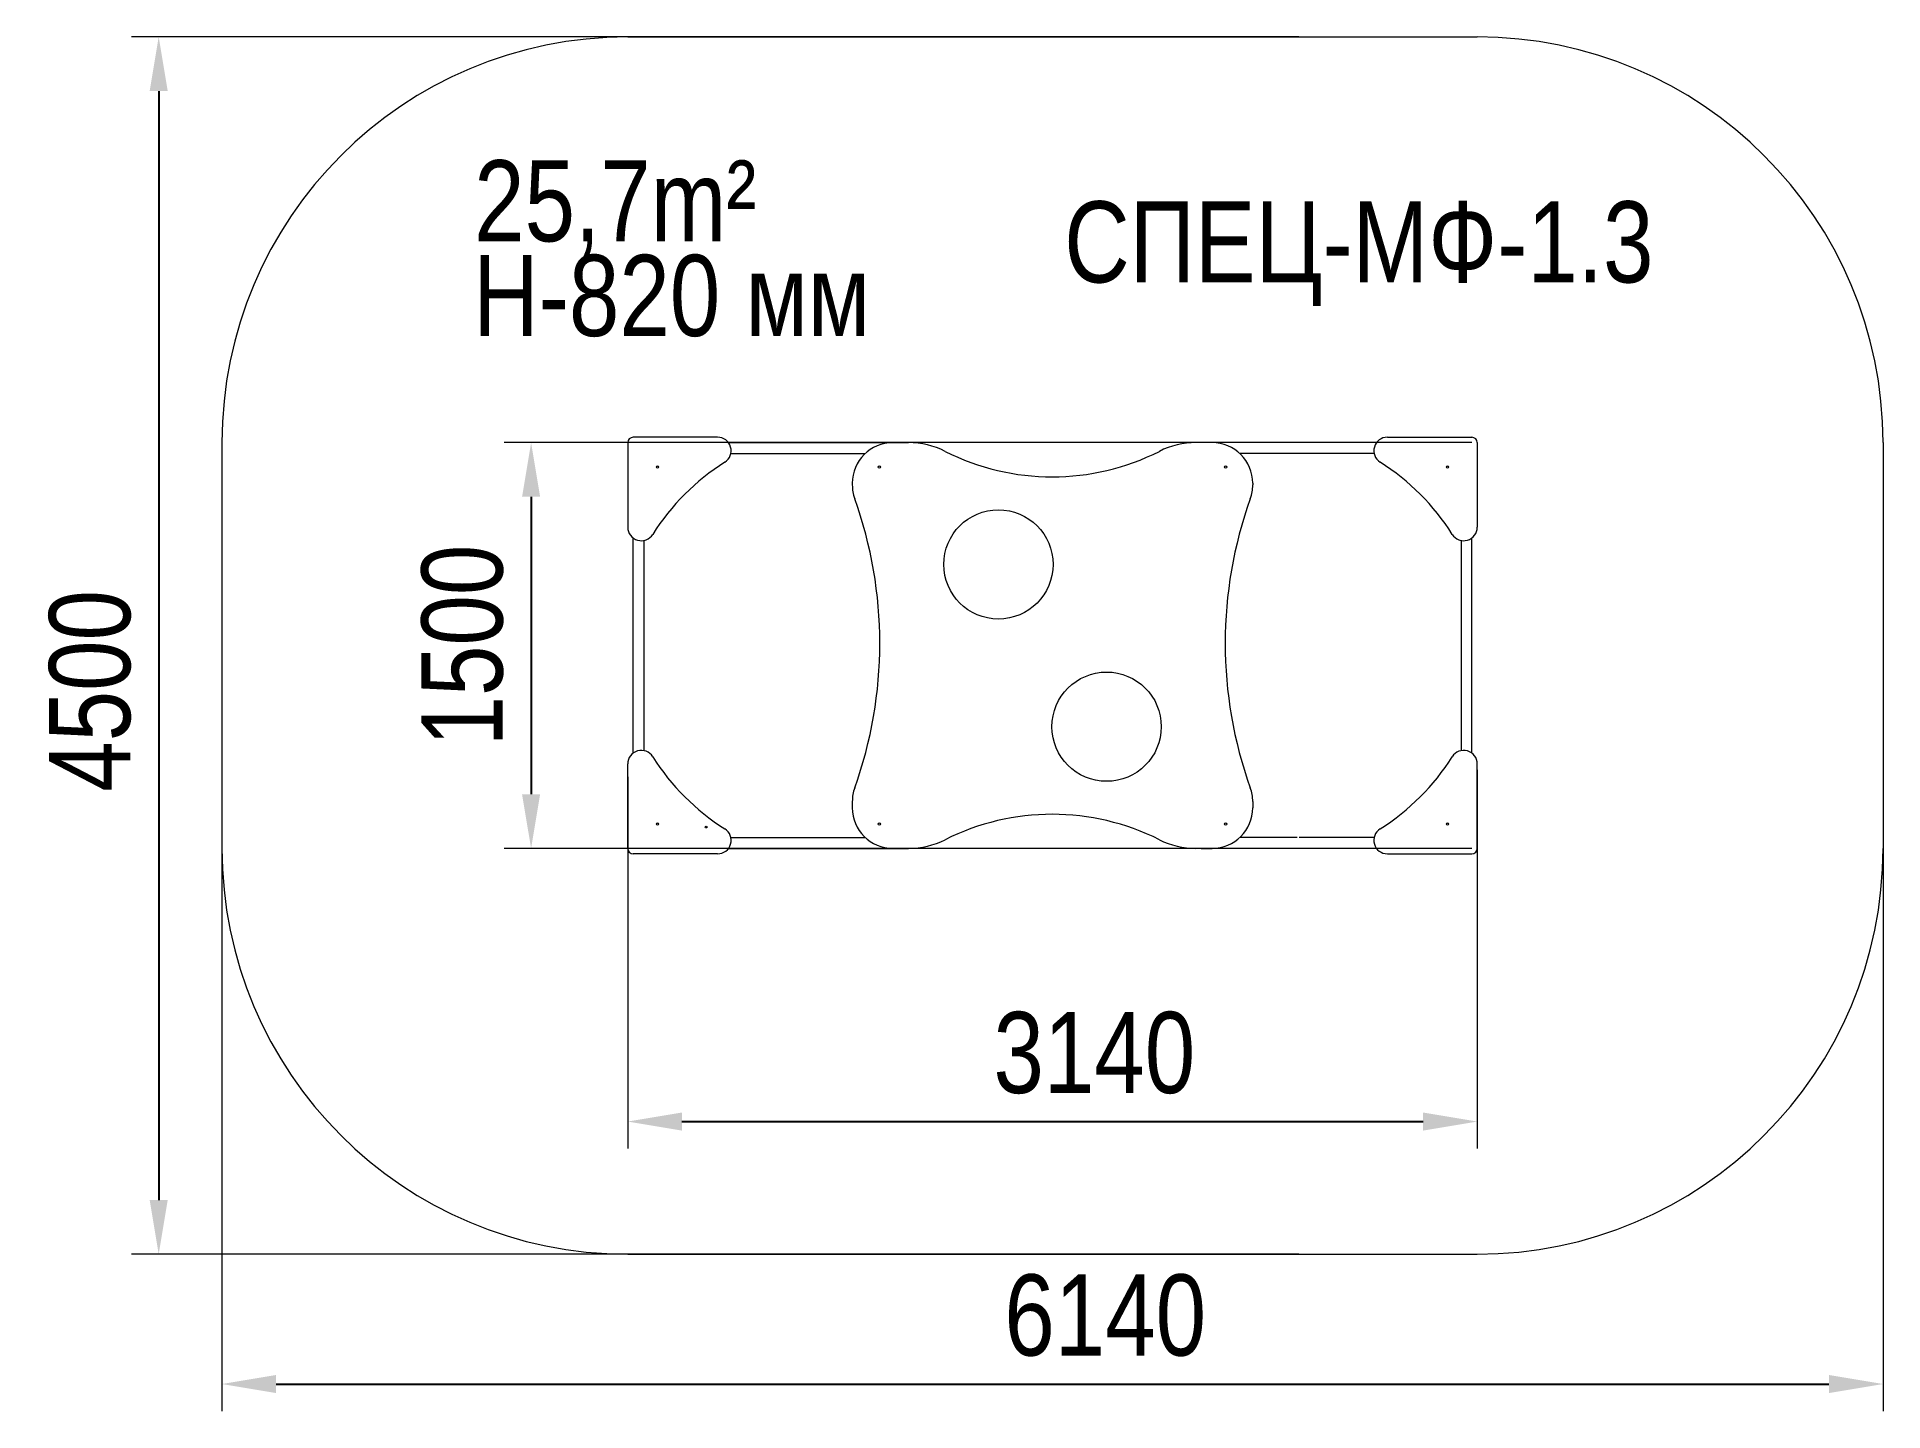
# Model space of a CAD drawing. Header units: millimetres. Extents: x -3734 to 3090, y -2530 to 2550.
import ezdxf

# ---------------------------------------------------------------- set-up
doc = ezdxf.new("R2010")
doc.units = ezdxf.units.MM
for name, color, linetype in [('DIKOM_АРТИКУЛ', 7, 'Continuous'), ('DIKOM_ЗОНА', 80, 'Continuous'), ('DIKOM_ОБЪЕКТ', 7, 'Continuous'), ('DIKOM_РАЗМЕР_ЗОНА', 7, 'Continuous'), ('DIKOM_РАЗМЕР_ОБЪЕКТА', 7, 'Continuous')]:
    doc.layers.add(name, color=color, linetype=linetype)
doc.styles.add('style1', font='arial.ttf', dxfattribs={"width": 0.8})
doc.dimstyles.new('1-50', dxfattribs={"dimtxt": 300, "dimasz": 200, "dimexe": 100, "dimexo": 0, "dimgap": 100, "dimtad": 1, "dimdec": 0, "dimtxsty": 'style1', "dimcen": 0, "dimclrd": 7, "dimclre": 7, "dimadec": 1, "dimazin": 2, "dimtfac": 1, "dimtdec": 0, "dimtmove": 0, "dimatfit": 3, "dimfxl": 0, "dimlwd": 25, "dimlwe": 18, "dimarcsym": 0})

# ---------------------------------------------------------------- blocks, each defined once
blk = doc.blocks.new('*D0')
at = {"layer": 'Defpoints', "color": 0, "transparency": 16777216}
for p in [(1569.6, 1050), (-1907.6, -450), (1569.6, -450)]:
    blk.add_point(p, dxfattribs=at)
at = {"layer": 'DIKOM_РАЗМЕР_ОБЪЕКТА', "color": 7, "lineweight": 18, "transparency": 16777216}
for p, q in [((1569.6, 1050), (-2007.6, 1050)), ((1569.6, -450), (-2007.6, -450))]:
    blk.add_line(p, q, dxfattribs=at)
at = {"layer": 'DIKOM_РАЗМЕР_ОБЪЕКТА', "color": 7, "lineweight": 25, "transparency": 16777216}
blk.add_line((-1907.6, 850), (-1907.6, -250), dxfattribs=at)
at = {"layer": 'DIKOM_РАЗМЕР_ОБЪЕКТА', "color": 7, "transparency": 16777216}
for points in [[(-1941, 850), (-1874.3, 850), (-1907.6, 1050)], [(-1941, -250), (-1874.3, -250), (-1907.6, -450)]]:
    blk.add_solid(points, dxfattribs=at)
at = {"layer": 'DIKOM_РАЗМЕР_ОБЪЕКТА', "color": 0, "transparency": 16777216, "insert": (-2160.8, 300), "char_height": 300, "attachment_point": 5, "rotation": 90, "style": 'style1'}
blk.add_mtext('1500', dxfattribs=at)
blk = doc.blocks.new('*D1')
at = {"layer": 'Defpoints', "color": 0, "transparency": 16777216}
for p in [(-1550.4, -185.7), (1589.6, -160), (1589.6, -1459.7)]:
    blk.add_point(p, dxfattribs=at)
at = {"layer": 'DIKOM_РАЗМЕР_ОБЪЕКТА', "color": 7, "lineweight": 18, "transparency": 16777216}
for p, q in [((-1550.4, -185.7), (-1550.4, -1559.7)), ((1589.6, -160), (1589.6, -1559.7))]:
    blk.add_line(p, q, dxfattribs=at)
at = {"layer": 'DIKOM_РАЗМЕР_ОБЪЕКТА', "color": 7, "lineweight": 25, "transparency": 16777216}
blk.add_line((-1350.4, -1459.7), (1389.6, -1459.7), dxfattribs=at)
at = {"layer": 'DIKOM_РАЗМЕР_ОБЪЕКТА', "color": 7, "transparency": 16777216}
for points in [[(-1350.4, -1426.4), (-1350.4, -1493.1), (-1550.4, -1459.7)], [(1389.6, -1426.4), (1389.6, -1493.1), (1589.6, -1459.7)]]:
    blk.add_solid(points, dxfattribs=at)
at = {"layer": 'DIKOM_РАЗМЕР_ОБЪЕКТА', "color": 0, "transparency": 16777216, "insert": (174.3, -1206.5), "char_height": 300, "attachment_point": 5, "style": 'style1'}
blk.add_mtext('3140', dxfattribs=at)
blk = doc.blocks.new('*D2')
at = {"layer": 'Defpoints', "color": 0, "transparency": 16777216}
for p in [(-3050.4, 78.6), (3089.6, 78.6), (3089.6, -2430.1)]:
    blk.add_point(p, dxfattribs=at)
at = {"layer": 'DIKOM_РАЗМЕР_ЗОНА', "color": 7, "lineweight": 18, "transparency": 16777216}
for p, q in [((-3050.4, 78.6), (-3050.4, -2530.1)), ((3089.6, 78.6), (3089.6, -2530.1))]:
    blk.add_line(p, q, dxfattribs=at)
at = {"layer": 'DIKOM_РАЗМЕР_ЗОНА', "color": 7, "lineweight": 25, "transparency": 16777216}
blk.add_line((-2850.4, -2430.1), (2889.6, -2430.1), dxfattribs=at)
at = {"layer": 'DIKOM_РАЗМЕР_ЗОНА', "color": 7, "transparency": 16777216}
for points in [[(-2850.4, -2396.7), (-2850.4, -2463.4), (-3050.4, -2430.1)], [(2889.6, -2396.7), (2889.6, -2463.4), (3089.6, -2430.1)]]:
    blk.add_solid(points, dxfattribs=at)
at = {"layer": 'DIKOM_РАЗМЕР_ЗОНА', "color": 0, "transparency": 16777216, "insert": (214.5, -2176.9), "char_height": 300, "attachment_point": 5, "style": 'style1'}
blk.add_mtext('6140', dxfattribs=at)
blk = doc.blocks.new('*D3')
at = {"layer": 'Defpoints', "color": 0, "transparency": 16777216}
for p in [(930.5, 2550), (-3284.1, -1950), (930.5, -1950)]:
    blk.add_point(p, dxfattribs=at)
at = {"layer": 'DIKOM_РАЗМЕР_ЗОНА', "color": 7, "lineweight": 18, "transparency": 16777216}
for p, q in [((930.5, 2550), (-3384.1, 2550)), ((930.5, -1950), (-3384.1, -1950))]:
    blk.add_line(p, q, dxfattribs=at)
at = {"layer": 'DIKOM_РАЗМЕР_ЗОНА', "color": 7, "lineweight": 25, "transparency": 16777216}
blk.add_line((-3284.1, 2350), (-3284.1, -1750), dxfattribs=at)
at = {"layer": 'DIKOM_РАЗМЕР_ЗОНА', "color": 7, "transparency": 16777216}
for points in [[(-3317.5, 2350), (-3250.8, 2350), (-3284.1, 2550)], [(-3317.5, -1750), (-3250.8, -1750), (-3284.1, -1950)]]:
    blk.add_solid(points, dxfattribs=at)
at = {"layer": 'DIKOM_РАЗМЕР_ЗОНА', "color": 0, "transparency": 16777216, "insert": (-3537.3, 132.3), "char_height": 300, "attachment_point": 5, "rotation": 90, "style": 'style1'}
blk.add_mtext('4500', dxfattribs=at)

msp = doc.modelspace()

# ---------------------------------------------------------------- linework, layer by layer
at = {"layer": 'DIKOM_ЗОНА', "color": 3, "lineweight": 15}
for p, q in [((-1550.4, 2550), (1589.6, 2550)), ((-3050.4, 1050), (-3050.4, -450)), ((3089.6, 1050), (3089.6, -450)), ((-1550.4, -1950), (1589.6, -1950))]:
    msp.add_line(p, q, dxfattribs=at)
for centre, start, end in [((-1550.4, 1050), 90, 180), ((1589.6, 1050), 0, 90), ((-1550.4, -450), 180, 270), ((1589.6, -450), 270, 0)]:
    msp.add_arc(centre, 1500, start, end, dxfattribs=at)
at = {"layer": 'DIKOM_ОБЪЕКТ', "color": 7, "linetype": 'Continuous', "lineweight": 15}
for p, q in [((-1550.4, 1050), (-1550.4, 737.6)), ((-1218.1, 1070), (-1530.4, 1070)), ((-1178.1, 1050), (-570.4, 1050)), ((-876.2, 1050), (-570.4, 1050)), ((-570.4, 1050), (-530.4, 1050)), ((-570.4, 1050), (-512.4, 1050)), ((609.6, 1050), (549.5, 1050)), ((1217.2, 1050), (609.6, 1050)), ((1217.2, 1050), (921.9, 1050)), ((1257.2, 1070), (1569.6, 1070)), ((1589.6, 1050), (1589.6, 737.6)), ((-1169.1, 1010), (-672.4, 1010)), ((-886.6, 1010), (-672.4, 1010)), ((1208.2, 1010), (711.5, 1010)), ((1208.2, 1010), (930.7, 1010)), ((-720.4, 900), (-720.4, 893.6)), ((759.6, 900), (759.6, 893.6)), ((-1530.4, -97.7), (-1530.4, 697.6)), ((-1490.4, 689.3), (-1490.4, -88.8)), ((1529.6, 689.3), (1529.6, -88.8)), ((1569.6, -97.7), (1569.6, 697.6)), ((-1550.4, -450), (-1550.4, -137.7)), ((1589.6, -450), (1589.6, -137.7)), ((-720.4, -276.7), (-720.4, -300)), ((759.6, -276.7), (759.6, -300)), ((-1218.1, -470), (-1530.4, -470)), ((-1178.1, -450), (-570.4, -450)), ((-1169.1, -410), (-672.4, -410)), ((-885.3, -410), (-672.4, -410)), ((-875.4, -450), (-570.4, -450)), ((-530.4, -450), (-570.4, -450)), ((-570.4, -450), (-512.4, -450)), ((609.6, -450), (549.5, -450)), ((569.6, -450), (609.6, -450)), ((914.5, -450), (609.6, -450)), ((924.4, -410), (711.5, -410)), ((1217.2, -450), (921.9, -450)), ((1208.2, -410), (930.9, -410)), ((1257.2, -470), (1569.6, -470))]:
    msp.add_line(p, q, dxfattribs=at)
for centre, radius in [((-1440.4, 960), 4), ((-620.4, 960), 4), ((659.6, 960), 4), ((1479.6, 960), 4), ((-180.4, 600), 202), ((219.6, 0), 202), ((-1440.4, -360), 4), ((-1260.4, -371), 3.5), ((-1260.4, -371), 3.5), ((-620.4, -360), 4), ((659.6, -360), 4), ((659.6, -360), 4), ((1479.6, -360), 4)]:
    msp.add_circle(centre, radius, dxfattribs=at)
for centre, radius, start, end in [((-1530.4, 1050), 20, 90, 180), ((-1218.1, 1020), 50, 302.18435, 90), ((-570.4, 900), 150, 90, 180), ((-512.4, 750), 300, 63.25372, 90), ((549.5, 750), 300, 90, 116.74628), ((609.6, 900), 150, 0, 90), ((1257.2, 1020), 50, 90, 237.81565), ((1569.6, 1050), 20, 0, 90), ((-738.7, 258.3), 850, 122.18435, 147.81565), ((18.6, 1803.5), 879.8, 243.25372, 296.74628), ((777.8, 258.3), 850, 32.18435, 57.81565), ((-570.4, 893.6), 150, 180, 199.7303), ((609.6, 893.6), 150, 340.2697, 0), ((-2202, 308.4), 1583.4, 340.2697, 19.7303), ((2241.2, 308.4), 1583.4, 160.2697, 199.7303), ((-1500.4, 737.6), 50, 180, 327.81565), ((1539.6, 737.6), 50, 212.18435, 0), ((-1500.4, -137.7), 50, 32.18435, 180), ((-738.7, 341.7), 850, 212.18435, 237.81565), ((777.8, 341.7), 850, 302.18435, 327.81565), ((1539.6, -137.7), 50, 0, 147.81565), ((-570.4, -276.7), 150, 160.2697, 180), ((609.6, -276.7), 150, 0, 19.7303), ((-570.4, -300), 150, 180, 270), ((18.6, -1203.6), 879.8, 63.25372, 116.74628), ((609.6, -300), 150, 270, 0), ((-1218.1, -420), 50, 270, 57.81565), ((1257.2, -420), 50, 122.18435, 270), ((-1530.4, -450), 20, 180, 270), ((-512.4, -150), 300, 270, 296.74628), ((549.5, -150), 300, 243.25372, 270), ((1569.6, -450), 20, 270, 0)]:
    msp.add_arc(centre, radius, start, end, dxfattribs=at)

# ---------------------------------------------------------------- texts
at = {"layer": 'DIKOM_АРТИКУЛ', "color": 7, "linetype": 'Continuous', "lineweight": 15, "insert": (62.9, 1942.3), "char_height": 300, "width": 1667.537, "attachment_point": 1, "style": 'style1'}
msp.add_mtext('СПЕЦ-МФ-1.3', dxfattribs=at)
at = {"layer": 'DIKOM_РАЗМЕР_ОБЪЕКТА', "char_height": 300, "width": 5885.531, "attachment_point": 1, "style": 'style1'}
for s, insert in [('25,7m²', (-2118.1, 2094.1)), ('H-820 мм', (-2121.5, 1744.2))]:
    msp.add_mtext(s, dxfattribs=dict(at, insert=insert))

# ---------------------------------------------------------------- dimensions: what is measured, and where the dimension line sits
at = {"layer": 'DIKOM_РАЗМЕР_ЗОНА'}
dim = msp.add_linear_dim(base=(-3284.1, -1950), p1=(930.5, 2550), p2=(930.5, -1950), angle=90, dimstyle='1-50', dxfattribs=at)
dim.commit()
dim.dimension.update_dxf_attribs({"geometry": '*D3', "text_midpoint": (-3284.1, 132.3), "dimtype": 160})
dim = msp.add_linear_dim(base=(3089.6, -2430.1), p1=(-3050.4, 78.6), p2=(3089.6, 78.6), dimstyle='1-50', dxfattribs=at)
dim.commit()
dim.dimension.update_dxf_attribs({"geometry": '*D2', "text_midpoint": (214.5, -2430.1), "dimtype": 160})
at = {"layer": 'DIKOM_РАЗМЕР_ОБЪЕКТА'}
dim = msp.add_linear_dim(base=(-1907.6, -450), p1=(1569.6, 1050), p2=(1569.6, -450), angle=90, dimstyle='1-50', dxfattribs=at)
dim.commit()
dim.dimension.update_dxf_attribs({"geometry": '*D0', "text_midpoint": (-1907.6, 300), "dimtype": 160})
dim = msp.add_linear_dim(base=(1589.6, -1459.7), p1=(-1550.4, -185.7), p2=(1589.6, -160), dimstyle='1-50', dxfattribs=at)
dim.commit()
dim.dimension.update_dxf_attribs({"geometry": '*D1', "text_midpoint": (174.3, -1459.7), "dimtype": 160})

doc.saveas('drawing.dxf')
